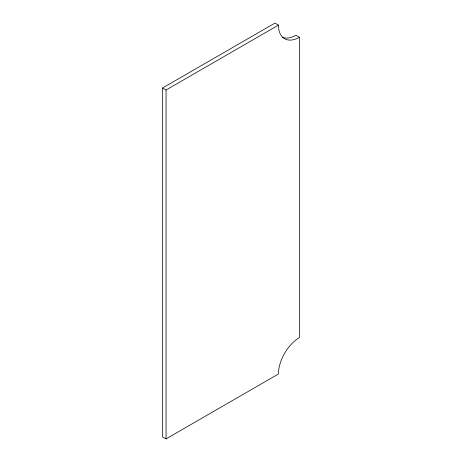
<?xml version="1.0" encoding="UTF-8"?>
<svg xmlns="http://www.w3.org/2000/svg" width="462" height="462" viewBox="0 0 462 462"><rect width="100%" height="100%" fill="white"/><g stroke="black" fill="none" stroke-linecap="round" stroke-linejoin="round"><path stroke-width="0.69" d="M162.537 87.999L274.948 23.1L278.447 25.121A29.712 17.158 -60 0 0 299.463 37.255L299.463 337.612A29.712 17.158 -60 0 0 278.447 374.001L166.043 438.9L162.537 436.879L162.537 87.999L166.043 90.021L278.447 25.121M299.463 37.255L295.957 35.233A29.712 17.158 -60 0 1 282.299 37.289M166.043 90.021L166.043 438.9"/></g></svg>
